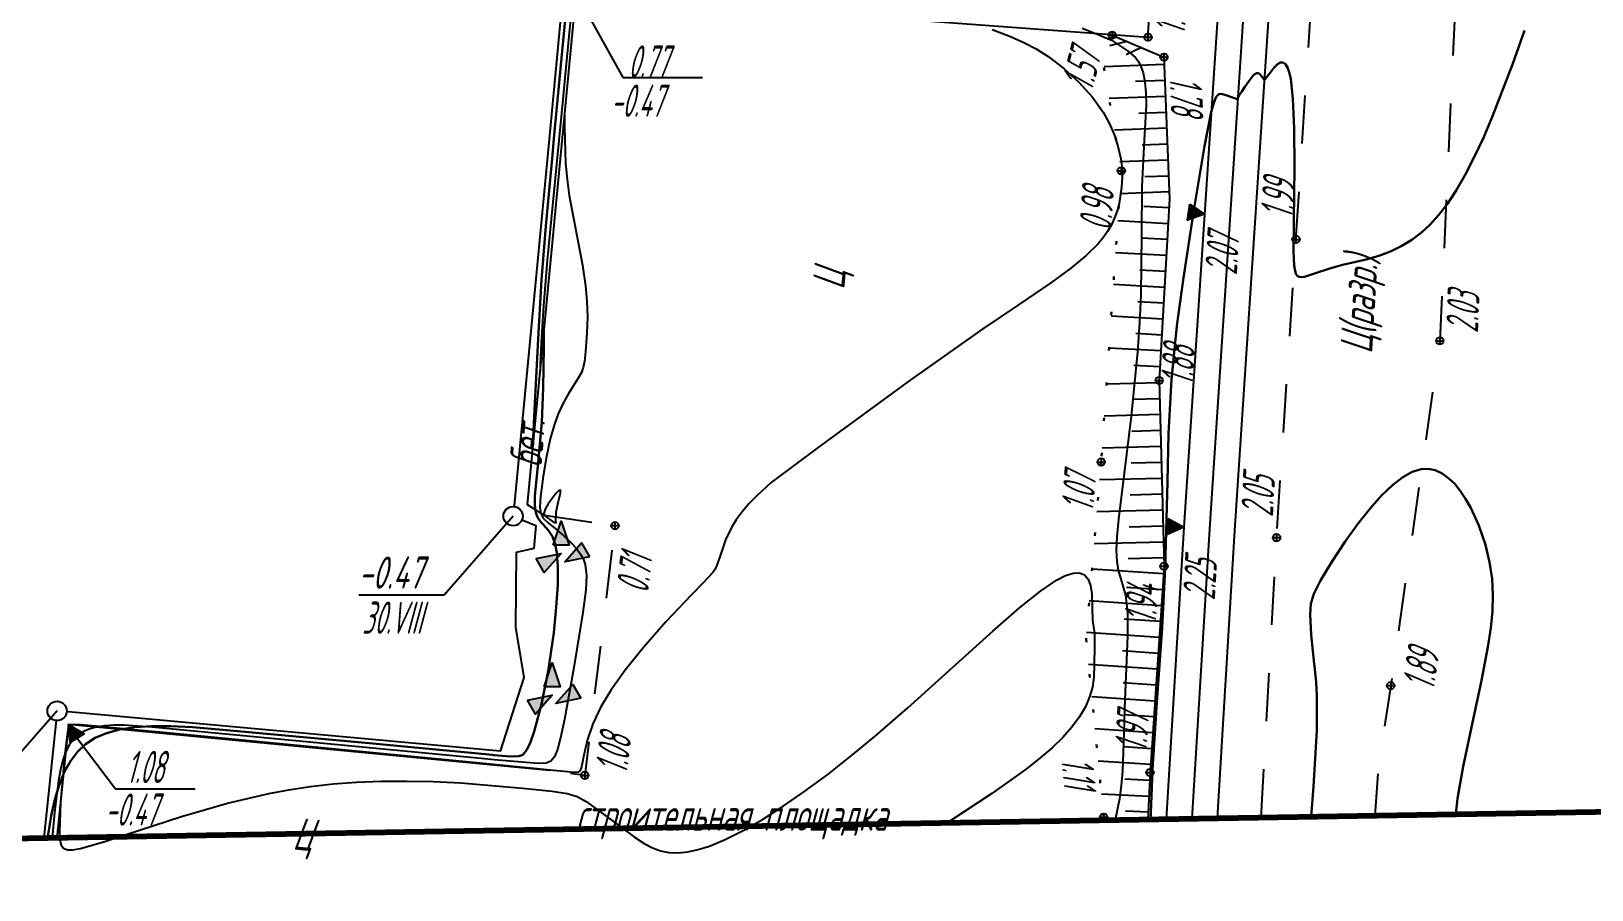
# Model space of a CAD drawing. Extents: x 1233805 to 1234355, y 654698 to 655114.
# Drawn here: x 1233900.75 to 1233949.3, y 654698.23 to 654724.94 of the extents above; entities that cross this region are included whole.
import ezdxf

# ---------------------------------------------------------------- set-up
doc = ezdxf.new("R2010")
doc.units = 0
doc.linetypes.add('ИИDash_15_15', pattern=[3, 1.5, -1.5])
doc.linetypes.add('ИИDot', pattern=[1, 0, -1])
for name, color, linetype, lineweight in [('ИИ_ГИДРОГРАФИЯ', 3, 'Continuous', 25), ('ИИ_ГОРИЗОНТАЛИ_ОСН', 32, 'Continuous', 25), ('ИИ_ГОРИЗОНТАЛИ_УТОЛЩ', 32, 'Continuous', 30), ('ИИ_ДОРОГИ_АД', 7, 'Continuous', 25), ('ИИ_ДОРОГИ_ЖД', 7, 'Continuous', 25), ('ИИ_ОГРАДЫ', 7, 'Continuous', 25), ('ИИ_ОТКОС', 7, 'Continuous', 25), ('ИИ_ОТМЕТКИ', 7, 'Continuous', 25), ('ИИ_СООРУЖЕНИЕ', 7, 'Continuous', 25), ('ИИ_УГОДЬЯ', 7, 'Continuous', 25)]:
    doc.layers.add(name, color=color, linetype=linetype, lineweight=lineweight)
doc.layers.add('Оформление точек', color=7, linetype='Continuous')
doc.styles.add('VNIPISIMPLEXCUR', font='simplex.shx', dxfattribs={"width": 0.8, "oblique": 15})
doc.styles.add('ГОСТ 2.304 КУРСИВ', font='cs_gost2304.shx', dxfattribs={"oblique": 15})
doc.linetypes.add('ИИ05155', pattern='A,0,[41,3dservice.shx,S=3,R=0,X=0,Y=0],-12', length=12)
doc.linetypes.add('ИИ052801П', pattern='A,2,[39,3dservice.shx,S=0.8,R=0,X=0,Y=0],2', length=4)
doc.linetypes.add('ИИ054751', pattern='A,2.5,[1,3dservice.shx,S=0.8,R=0,X=0,Y=0],2.5', length=5)

# ---------------------------------------------------------------- blocks, each defined once
blk = doc.blocks.new('ИИ05348А')
at = {"linetype": 'Continuous', "lineweight": 25}
for points in [[(-0.542, 0.283), (-0.042, 1.783), (0.458, 0.283)], [(1.732, -0.425), (0.183, -0.742), (1.232, 0.441)], [(-1.588, -0.547), (-0.039, -0.23), (-1.088, -1.413)]]:
    blk.add_hatch(color=0, dxfattribs=at).paths.add_polyline_path(points)
at = {"color": 0, "linetype": 'Continuous', "lineweight": 25, "flags": 128}
for points in [[(-0.542, 0.283), (-0.042, 1.783), (0.458, 0.283), (-0.542, 0.283)], [(1.732, -0.425), (0.183, -0.742), (1.232, 0.441), (1.732, -0.425)], [(-1.588, -0.547), (-0.039, -0.23), (-1.088, -1.413), (-1.588, -0.547)]]:
    blk.add_lwpolyline(points, close=True, dxfattribs=at)
blk = doc.blocks.new('PICKET')
at = {"color": 0, "linetype": 'Continuous', "lineweight": 25}
for p, q in [((-0.23, 0), (0.23, 0)), ((0, 0.23), (0, -0.23))]:
    blk.add_line(p, q, dxfattribs=at)
blk.add_circle((0, 0), 0.23, dxfattribs=at)
at = {"color": 0, "linetype": 'Continuous', "style": 'VNIPISIMPLEXCUR', "oblique": 15, "width": 0.8}
blk.add_attdef('OTMETKA', (1.25, 0.3), '', height=2, dxfattribs=at)
at = {"color": 8, "linetype": 'Continuous', "style": 'VNIPISIMPLEXCUR', "oblique": 15, "width": 0.8, "flags": 1}
blk.add_attdef('NOMER', (1.25, -2.7), '', height=2, dxfattribs=at)
blk = doc.blocks.new('ИИ05280')
at = {"linetype": 'Continuous'}
blk.add_hatch(color=0, dxfattribs=at).paths.add_polyline_path([(0.5, 1), (-0.531, 1), (0, 0)])
at = {"color": 0, "linetype": 'Continuous'}
blk.add_lwpolyline([(0, 0), (-0.531, 1), (0.5, 1), (0, 0)], dxfattribs=at)
at = {"color": 0, "linetype": 'Continuous', "style": 'VNIPISIMPLEXCUR', "oblique": 15, "width": 0.8}
for tag, p in [('TOP', (1.705, 4.427)), ('FOUNDATION', (1.705, 0.998))]:
    blk.add_attdef(tag, p, '', height=2, dxfattribs=at)
blk = doc.blocks.new('*U197')
at = {"color": 0, "linetype": 'ByBlock', "lineweight": -2}
for points in [[(0, 0), (2.392, -3.166)], [(2.392, -3.166), (7.337, -3.166)]]:
    blk.add_lwpolyline(points, dxfattribs=at)
blk = doc.blocks.new('*U198')
at = {"color": 0, "linetype": 'ByBlock', "lineweight": -2}
for points in [[(0, 0), (2.392, -4.302)], [(2.392, -4.302), (7.337, -4.302)]]:
    blk.add_lwpolyline(points, dxfattribs=at)
blk = doc.blocks.new('ИИ05025')
at = {"linetype": 'Continuous', "lineweight": 25}
blk.add_hatch(color=0, dxfattribs=at).paths.add_polyline_path([(0.5, 1), (0, 0), (-0.5, 1)])
at = {"color": 0, "linetype": 'Continuous', "lineweight": 25}
blk.add_lwpolyline([(0.5, 1), (0, 0), (-0.5, 1)], close=True, dxfattribs=at)
at = {"color": 0, "linetype": 'Continuous', "style": 'VNIPISIMPLEXCUR', "oblique": 15, "width": 0.8}
blk.add_attdef('HEIGHT', (1.2, 0), '', height=2, dxfattribs=at)
blk = doc.blocks.new('ИИ052131')
at = {"color": 7, "linetype": 'Continuous', "style": 'VNIPISIMPLEXCUR', "oblique": 15, "width": 0.8}
for tag, p in [('HEIGHT', (1.3, 0.7)), ('DATE', (1.3, -2.7))]:
    blk.add_attdef(tag, p, '', height=2, dxfattribs=at)
at = {"color": 0, "linetype": 'Continuous', "lineweight": 25}
blk.add_wipeout([(-0.532, -0.284), (-0.466, -0.382), (-0.382, -0.466), (-0.284, -0.532), (-0.175, -0.577), (-0.059, -0.6), (0.059, -0.6), (0.175, -0.577), (0.284, -0.532), (0.382, -0.466), (0.466, -0.382), (0.532, -0.284), (0.577, -0.175), (0.6, -0.059), (0.6, 0.059), (0.577, 0.175), (0.532, 0.284), (0.466, 0.382), (0.382, 0.466), (0.284, 0.532), (0.175, 0.577), (0.059, 0.6), (-0.059, 0.6), (-0.175, 0.577), (-0.284, 0.532), (-0.382, 0.466), (-0.466, 0.382), (-0.532, 0.284), (-0.577, 0.175), (-0.6, 0.059), (-0.6, -0.059), (-0.577, -0.175)], dxfattribs=at)
blk.add_circle((0, 0), 0.6, dxfattribs=at)
blk = doc.blocks.new('*U218')
at = {"color": 0, "linetype": 'ByBlock', "lineweight": -2}
for points in [[(0, 0), (-4.297, -4.908)], [(-4.297, -4.908), (-9.596, -4.908)]]:
    blk.add_lwpolyline(points, dxfattribs=at)

msp = doc.modelspace()

# ---------------------------------------------------------------- linework, layer by layer
at = {"layer": 'ИИ_ГИДРОГРАФИЯ', "flags": 128}
msp.add_lwpolyline([(1233875.468, 654794.116), (1233875.671, 654793.732), (1233875.974, 654793.46), (1233886.265, 654792.536), (1233893.322, 654791.949), (1233900.581, 654791.226), (1233917.153, 654789.679), (1233923.464, 654789.052), (1233921.683, 654771.835), (1233921.287, 654767.734), (1233894.66, 654770.284), (1233894.264, 654767.011), (1233920.906, 654764.47), (1233919.089, 654745.178), (1233916.887, 654721.798), (1233915.746, 654709.852), (1233916.454, 654709.562), (1233916.386, 654708.843), (1233915.839, 654708.723), (1233915.821, 654706.399), (1233916.079, 654704.831), (1233915.34, 654702.544), (1233901.558, 654703.792), (1233901.143, 654699.842)], dxfattribs=at)
at = {"layer": 'ИИ_ГОРИЗОНТАЛИ_ОСН', "flags": 128}
for points, elevation in [([(1233920.975, 654762.494), (1233920.579, 654758.247), (1233920.265, 654754.839), (1233919.681, 654748.525), (1233919.389, 654745.386), (1233919.109, 654742.36), (1233918.945, 654740.543), (1233918.682, 654737.632), (1233917.973, 654729.949), (1233917.66, 654726.607), (1233917.356, 654723.482), (1233917.289, 654722.809), (1233916.808, 654717.813), (1233916.696, 654716.399), (1233916.634, 654715.42), (1233916.603, 654714.808), (1233916.591, 654714.54), (1233916.589, 654714.491), (1233916.584, 654714.382), (1233916.584, 654714.374), (1233916.583, 654714.357)], 0.5), ([(1233933.452, 654725.033), (1233933.84, 654724.877), (1233934.357, 654724.654), (1233934.856, 654724.33), (1233935.108, 654724.118), (1233935.193, 654724.005), (1233935.265, 654723.872), (1233935.346, 654723.639), (1233935.402, 654723.354), (1233935.433, 654723.017), (1233935.439, 654722.624), (1233935.383, 654721.554), (1233935.305, 654720.095), (1233935.293, 654718.621), (1233935.273, 654716.726), (1233935.234, 654715.878), (1233935.171, 654714.967), (1233934.973, 654712.958), (1233934.754, 654711.193), (1233934.578, 654709.758), (1233934.527, 654709.209), (1233934.51, 654708.788), (1233934.523, 654708.453), (1233934.568, 654708.174), (1233934.656, 654707.891), (1233934.795, 654707.397), (1233934.857, 654706.858), (1233934.86, 654706.114), (1233934.809, 654704.88), (1233934.763, 654703.855), (1233934.744, 654703.113), (1233934.701, 654701.924), (1233934.662, 654701.474), (1233934.606, 654701.056), (1233934.471, 654700.403)], 1.5)]:
    msp.add_lwpolyline(points, dxfattribs=dict(at, elevation=elevation))
at = {"layer": 'ИИ_ГОРИЗОНТАЛИ_ОСН', "elevation": 1, "flags": 128}
msp.add_lwpolyline([(1233917.063, 654709.647), (1233917.081, 654709.658), (1233917.079, 654709.714), (1233917.086, 654709.986), (1233917.162, 654710.316), (1233917.22, 654710.564), (1233917.217, 654710.659), (1233917.171, 654710.65), (1233917.083, 654710.569), (1233916.835, 654710.24), (1233916.739, 654710.065), (1233916.702, 654709.934), (1233916.71, 654709.885), (1233916.781, 654709.824), (1233916.965, 654709.695), (1233917.063, 654709.647)], close=True, dxfattribs=at)
at = {"layer": 'ИИ_ГОРИЗОНТАЛИ_УТОЛЩ', "flags": 128}
msp.add_lwpolyline([(1233920.674, 654760.682), (1233920.221, 654755.849), (1233920.03, 654753.785), (1233919.606, 654749.232), (1233919.206, 654744.957), (1233918.841, 654741.063), (1233918.588, 654738.305), (1233918.511, 654737.465), (1233918.098, 654733.004), (1233917.588, 654727.587), (1233917.018, 654721.601), (1233916.968, 654721.094), (1233916.759, 654718.869), (1233916.63, 654717.204), (1233916.521, 654715.363), (1233916.404, 654712.965), (1233916.384, 654712.511), (1233916.375, 654712.322), (1233916.365, 654712.093), (1233916.365, 654712.086), (1233916.363, 654712.052)], dxfattribs=at)
at = {"layer": 'ИИ_ГОРИЗОНТАЛИ_УТОЛЩ', "elevation": 2, "flags": 128}
for points in [[(1233947.212, 654724.961), (1233946.836, 654723.897), (1233946.218, 654722.292), (1233945.93, 654721.622), (1233945.648, 654721.018), (1233945.365, 654720.47), (1233945.086, 654719.986), (1233944.81, 654719.566), (1233944.539, 654719.211), (1233944.278, 654718.925), (1233944.001, 654718.671), (1233943.705, 654718.448), (1233943.39, 654718.256), (1233943.062, 654718.096), (1233942.708, 654717.96), (1233942.324, 654717.846), (1233941.83, 654717.73), (1233941.553, 654717.667), (1233941.15, 654717.557), (1233940.705, 654717.408), (1233940.369, 654717.3), (1233940.272, 654717.286), (1233940.198, 654717.294), (1233940.138, 654717.329), (1233940.093, 654717.394), (1233940.04, 654717.64), (1233940.023, 654718.09), (1233940.032, 654719.006), (1233940.032, 654719.054), (1233940.05, 654720.696), (1233940.04, 654721.906), (1233940.003, 654722.83), (1233939.937, 654723.454), (1233939.893, 654723.659), (1233939.839, 654723.812), (1233939.775, 654723.914), (1233939.701, 654723.963), (1233939.617, 654723.96), (1233939.524, 654723.907), (1233939.421, 654723.805), (1233939.294, 654723.639), (1233939.286, 654723.628), (1233939.141, 654723.447), (1233939.112, 654723.438), (1233939.085, 654723.471), (1233939.081, 654723.477), (1233938.981, 654723.6), (1233938.932, 654723.629), (1233938.885, 654723.634), (1233938.832, 654723.613), (1233938.771, 654723.563), (1233938.611, 654723.351), (1233938.51, 654723.202), (1233938.419, 654723.062), (1233938.349, 654722.956), (1233938.311, 654722.897), (1233938.3, 654722.88), (1233938.297, 654722.876), (1233938.295, 654722.873), (1233938.295, 654722.873)], [(1233938.291, 654722.823), (1233938.249, 654722.837), (1233938.038, 654722.909), (1233938.021, 654722.915), (1233937.789, 654722.987), (1233937.697, 654722.983), (1233937.62, 654722.898), (1233937.542, 654722.713), (1233937.46, 654722.42), (1233937.253, 654721.365), (1233936.927, 654719.374), (1233936.602, 654717.269), (1233936.399, 654715.775), (1233936.23, 654714.098), (1233936.14, 654712.418), (1233936.107, 654710.923), (1233936.035, 654708.222), (1233935.937, 654706.393), (1233935.767, 654703.91), (1233935.73, 654703.403), (1233935.638, 654701.966), (1233935.582, 654700.612), (1233935.576, 654700.421)], [(1233940.571, 654700.505), (1233940.644, 654701.44), (1233940.747, 654703.189), (1233940.754, 654704.261), (1233940.728, 654704.689), (1233940.675, 654705.181), (1233940.666, 654705.254), (1233940.572, 654706.156), (1233940.539, 654706.791), (1233940.563, 654707.126), (1233940.658, 654707.438), (1233940.862, 654707.845), (1233941.219, 654708.433), (1233941.632, 654709.06), (1233942.028, 654709.612), (1233942.407, 654710.091), (1233942.766, 654710.493), (1233943.106, 654710.817), (1233943.423, 654711.062), (1233943.719, 654711.228), (1233943.991, 654711.313), (1233944.213, 654711.325), (1233944.432, 654711.281), (1233944.648, 654711.182), (1233944.86, 654711.028), (1233945.038, 654710.854), (1233945.211, 654710.642), (1233945.378, 654710.392), (1233945.538, 654710.108), (1233945.785, 654709.562), (1233945.992, 654708.96), (1233946.126, 654708.422), (1233946.204, 654707.901), (1233946.23, 654707.408), (1233946.211, 654706.885), (1233946.158, 654706.381), (1233946.065, 654705.779), (1233945.868, 654704.738), (1233945.551, 654703.237), (1233945.303, 654702.065), (1233945.125, 654701.071), (1233945.071, 654700.581)]]:
    msp.add_lwpolyline(points, dxfattribs=at)
at = {"layer": 'ИИ_ДОРОГИ_АД', "linetype": 'ИИDash_15_15', "flags": 128}
for points in [[(1233939.015, 654700.479), (1233939.498, 654709.184), (1233940.941, 654731.387), (1233942.25, 654752.471), (1233943.772, 654772.254), (1233945.987, 654795.42), (1233946.656, 654801.852), (1233948.989, 654825.012), (1233949.599, 654829.448), (1233951.829, 654829.422), (1233952.897, 654826.011), (1233954.591, 654822.566), (1233959.096, 654822.006)], [(1233954.422, 654789.404), (1233954.089, 654776.841), (1233947.362, 654775.098), (1233946.748, 654767.544), (1233945.99, 654757.362), (1233945.775, 654747.888), (1233945.389, 654733.158), (1233944.577, 654715.305), (1233943.047, 654704.579), (1233942.66, 654702.051), (1233942.551, 654700.539)], [(1233916.712, 654709.887), (1233918.915, 654709.556), (1233917.974, 654701.788), (1233916.873, 654701.943)]]:
    msp.add_lwpolyline(points, dxfattribs=at)
at = {"layer": 'ИИ_ДОРОГИ_ЖД', "linetype": 'ИИ05155', "flags": 128}
msp.add_lwpolyline([(1234056.942, 655090.19), (1234056.854, 655089.205), (1234056.406, 655084.105), (1234055.956, 655079.572), (1234055.646, 655076.911), (1234055.304, 655074.333), (1234054.619, 655069.165), (1234053.863, 655064.2), (1234053.353, 655061.306), (1234052.529, 655056.897), (1234051.379, 655051.371), (1234050.325, 655046.877), (1234049.422, 655043.305), (1234048.454, 655039.697), (1234047.58, 655036.731), (1234046.039, 655031.861), (1234044.796, 655028.233), (1234043.622, 655025.049), (1234042.179, 655021.319), (1234039.198, 655014.351), (1234037.586, 655010.854), (1234035.853, 655007.29), (1234032.571, 655001.061), (1234029.694, 654995.996), (1234027.122, 654991.839), (1234025.105, 654988.674), (1234022.618, 654984.96), (1234017.595, 654977.758), (1234013.646, 654972.177), (1234008.65, 654965.136), (1234002.28, 654956.181), (1233998.731, 654951.199), (1233994.13, 654944.785), (1233986.376, 654933.838), (1233981.412, 654926.555), (1233978.949, 654922.759), (1233977.301, 654920.189), (1233975.515, 654917.285), (1233974.523, 654915.607), (1233972.599, 654912.296), (1233970.752, 654908.871), (1233969.264, 654906.111), (1233967.73, 654903.067), (1233965.856, 654899.173), (1233963.956, 654895.031), (1233962.058, 654890.564), (1233960.863, 654887.626), (1233960.088, 654885.632), (1233958.345, 654881.005), (1233956.808, 654876.534), (1233955.05, 654871.038), (1233952.603, 654862.181), (1233951.265, 654856.525), (1233950.235, 654851.466), (1233949.674, 654848.496), (1233949.074, 654844.738), (1233947.854, 654835.927), (1233947.007, 654828.506), (1233946.739, 654826.086), (1233946.179, 654820.687), (1233945.641, 654815.488), (1233945.346, 654812.686), (1233945.028, 654809.268), (1233944.413, 654802.921), (1233943.534, 654793.639), (1233940.158, 654750.714), (1233939.536, 654741.634), (1233937.407, 654709.458), (1233936.859, 654700.443)], dxfattribs=at)
at = {"layer": 'ИИ_ДОРОГИ_ЖД'}
for points in [[(1233947.066, 654836.026), (1233946.217, 654828.595), (1233945.948, 654826.171), (1233945.388, 654820.769), (1233944.85, 654815.571), (1233944.555, 654812.765), (1233944.237, 654809.343), (1233943.622, 654802.997), (1233942.742, 654793.707), (1233939.365, 654750.768), (1233938.743, 654741.688), (1233936.614, 654709.508), (1233936.062, 654700.429)], [(1233948.633, 654835.828), (1233947.787, 654828.418), (1233947.519, 654826.003), (1233946.959, 654820.606), (1233946.421, 654815.407), (1233946.127, 654812.609), (1233945.809, 654809.194), (1233945.194, 654802.847), (1233944.316, 654793.571), (1233940.94, 654750.652), (1233940.319, 654741.582), (1233938.191, 654709.408), (1233937.646, 654700.456)]]:
    msp.add_lwpolyline(points, dxfattribs=at)
at = {"layer": 'ИИ_ОГРАДЫ', "linetype": 'ИИ054751', "flags": 128}
msp.add_lwpolyline([(1233925.787, 654725.467), (1233935.497, 654724.749), (1233935.912, 654730.54), (1233935.62, 654731.115), (1233936.481, 654742.735), (1233937.216, 654751.377), (1233937.64, 654754.295), (1233938.196, 654760.066), (1233938.767, 654767.909), (1233939.305, 654773.433), (1233940.127, 654783.297), (1233940.686, 654789.866), (1233941.406, 654796.289), (1233941.88, 654799.042)], dxfattribs=at)
at = {"layer": 'ИИ_ОТКОС'}
for p, q in [((1233934.838, 654724.621, 1.121), (1233934.296, 654724.481, 1.121)), ((1233935.294, 654724.427, 1.121), (1233934.82, 654724.203, 1.121)), ((1233936.003, 654723.899, 1.121), (1233934.129, 654723.826, 1.121)), ((1233936.022, 654723.403, 1.121), (1233935.113, 654723.368, 1.121)), ((1233936.041, 654722.908, 1.121), (1233934.287, 654722.84, 1.121)), ((1233936.06, 654722.413, 1.121), (1233935.216, 654722.38, 1.121)), ((1233936.08, 654721.918, 1.121), (1233934.454, 654721.855, 1.121)), ((1233936.099, 654721.423, 1.121), (1233935.318, 654721.393, 1.121)), ((1233936.118, 654720.928, 1.121), (1233934.621, 654720.87, 1.121)), ((1233936.137, 654720.432, 1.121), (1233935.394, 654720.404, 1.121)), ((1233936.156, 654719.937, 1.121), (1233934.617, 654719.878, 1.121)), ((1233936.15, 654719.442, 1.121), (1233935.371, 654719.487, 1.121)), ((1233936.122, 654718.948, 1.121), (1233934.559, 654719.036, 1.121)), ((1233936.094, 654718.453, 1.121), (1233935.309, 654718.497, 1.121)), ((1233936.065, 654717.958, 1.121), (1233934.49, 654718.048, 1.121)), ((1233936.037, 654717.463, 1.121), (1233935.247, 654717.508, 1.121)), ((1233936.009, 654716.969, 1.121), (1233934.422, 654717.059, 1.121)), ((1233935.981, 654716.474, 1.121), (1233935.184, 654716.519, 1.121)), ((1233935.953, 654715.979, 1.121), (1233934.353, 654716.07, 1.121)), ((1233935.925, 654715.484, 1.121), (1233935.122, 654715.53, 1.121)), ((1233935.896, 654714.99, 1.121), (1233934.284, 654715.081, 1.121)), ((1233935.868, 654714.495, 1.121), (1233935.059, 654714.541, 1.121)), ((1233935.846, 654714, 1.121), (1233934.206, 654713.957, 1.121)), ((1233935.859, 654713.505, 1.121), (1233935.015, 654713.482, 1.121)), ((1233935.872, 654713.009, 1.121), (1233934.137, 654712.964, 1.121)), ((1233935.885, 654712.514, 1.121), (1233934.994, 654712.49, 1.121)), ((1233935.898, 654712.018, 1.121), (1233934.068, 654711.97, 1.121)), ((1233935.911, 654711.523, 1.121), (1233934.972, 654711.498, 1.121)), ((1233935.924, 654711.028, 1.121), (1233933.991, 654710.977, 1.121)), ((1233935.937, 654710.532, 1.121), (1233934.943, 654710.506, 1.121)), ((1233935.95, 654710.037, 1.121), (1233933.907, 654709.983, 1.121)), ((1233935.963, 654709.542, 1.121), (1233934.914, 654709.514, 1.121)), ((1233935.976, 654709.046, 1.121), (1233933.822, 654708.99, 1.121)), ((1233935.989, 654708.551, 1.121), (1233934.885, 654708.522, 1.121)), ((1233935.98, 654708.056, 1.121), (1233933.756, 654708.207, 1.121)), ((1233935.946, 654707.562, 1.121), (1233934.83, 654707.637, 1.121)), ((1233935.913, 654707.067, 1.121), (1233933.672, 654707.219, 1.121)), ((1233935.879, 654706.573, 1.121), (1233934.755, 654706.649, 1.121)), ((1233935.846, 654706.078, 1.121), (1233933.588, 654706.232, 1.121)), ((1233935.812, 654705.584, 1.121), (1233934.706, 654705.659, 1.121)), ((1233935.778, 654705.09, 1.121), (1233933.65, 654705.234, 1.121)), ((1233935.745, 654704.595, 1.121), (1233934.722, 654704.665, 1.121)), ((1233935.711, 654704.101, 1.121), (1233933.749, 654704.234, 1.121)), ((1233935.678, 654703.606, 1.121), (1233934.738, 654703.67, 1.121)), ((1233935.644, 654703.112, 1.121), (1233933.848, 654703.234, 1.121)), ((1233935.61, 654702.617, 1.121), (1233934.754, 654702.676, 1.121)), ((1233935.577, 654702.123, 1.121), (1233933.947, 654702.234, 1.121)), ((1233935.548, 654701.628, 1.121), (1233934.773, 654701.667, 1.121)), ((1233935.523, 654701.133, 1.121), (1233934.048, 654701.207, 1.121)), ((1233935.499, 654700.639, 1.121), (1233934.798, 654700.673, 1.121))]:
    msp.add_line(p, q, dxfattribs=at)
at = {"layer": 'ИИ_ОТКОС', "color": 33, "linetype": 'ИИDot', "lineweight": 30, "elevation": 0.816}
msp.add_lwpolyline([(1233934.382, 654724.816), (1233934.124, 654723.807), (1233934.667, 654720.596), (1233934.038, 654711.535), (1233933.571, 654706.029), (1233934.119, 654700.489), (1233934.102, 654700.396)], dxfattribs=at)
at = {"layer": 'ИИ_ОТКОС', "elevation": 1.121}
msp.add_lwpolyline([(1233934.382, 654724.816), (1233935.994, 654724.128), (1233936.165, 654719.71), (1233935.844, 654714.071), (1233935.996, 654708.294), (1233935.56, 654701.876), (1233935.488, 654700.42)], dxfattribs=at)
at = {"layer": 'ИИ_СООРУЖЕНИЕ', "linetype": 'ИИ052801П', "flags": 128}
for points in [[(1233876.094, 654794.705), (1233876.07, 654793.869), (1233887.375, 654792.893), (1233904.534, 654791.287), (1233923.908, 654789.433), (1233923.24, 654783.013), (1233922.31, 654774.173), (1233921.662, 654767.271), (1233895.041, 654769.836), (1233894.678, 654767.394), (1233921.365, 654764.842), (1233919.463, 654744.55), (1233916.188, 654710.217), (1233916.712, 654709.887)], [(1233916.873, 654701.943), (1233901.915, 654703.373), (1233901.552, 654699.848)]]:
    msp.add_lwpolyline(points, dxfattribs=at)
at = {"layer": 'Оформление точек', "color": 41, "lineweight": 80}
msp.add_lwpolyline([(1234059.482, 655089.903), (1234043.421, 655091.714), (1234034.666, 655090.386), (1234028.236, 655086.883), (1234010.907, 655086.521), (1233982.671, 655082.292), (1233956.24, 655083.199), (1233946.655, 655081.453), (1233930.199, 655076.458), (1233877.216, 655076.528), (1233835.712, 655079.571), (1233829.431, 655025.749), (1233818.221, 654852.927), (1233807.506, 654725.363), (1233805.351, 654698.229), (1234024.617, 654701.92), (1234177.241, 654711.682)], dxfattribs=at)

# ---------------------------------------------------------------- block references
at = {"layer": 'ИИ_ДОРОГИ_ЖД'}
ref = msp.add_blockref('ИИ05025', (1233937.258, 654719.242, 2.071), dxfattribs=dict(at, xscale=0.4999999999999996, yscale=0.4999999999999996, zscale=0.4999999999999996, rotation=82.27577921875833))
ref.add_attrib('OTMETKA', '2.07', (1233938.259, 654717.339, 2.071), dxfattribs={"layer": '0', "linetype": 'Continuous', "height": 1, "rotation": 86.2147, "style": 'ГОСТ 2.304 КУРСИВ', "oblique": 15, "width": 0.65})
ref = msp.add_blockref('ИИ05025', (1233936.614, 654709.508, 2.253), dxfattribs=dict(at, xscale=0.4999999999999996, yscale=0.4999999999999996, zscale=0.4999999999999996, rotation=87.4656622576279))
ref.add_attrib('OTMETKA', '2.25', (1233937.574, 654707.228, 2.253), dxfattribs={"layer": '0', "linetype": 'Continuous', "height": 1, "rotation": 86.5194, "style": 'ГОСТ 2.304 КУРСИВ', "oblique": 15, "width": 0.65})
at = {"layer": 'ИИ_ОТМЕТКИ'}
ref = msp.add_blockref('PICKET', (1233935.497, 654724.749, 1.9), dxfattribs=dict(at, xscale=0.5, yscale=0.5, zscale=0.5))
ref.add_attrib('OTMETKA', '1.90', (1233936.643, 654724.817, 1.9), dxfattribs={"layer": '0', "color": 0, "linetype": 'Continuous', "height": 1, "rotation": 85.8976, "style": 'ГОСТ 2.304 КУРСИВ', "oblique": 15, "width": 0.65})
ref = msp.add_blockref('PICKET', (1233934.382, 654724.816, 1.568), dxfattribs=dict(at, xscale=0.5, yscale=0.5, zscale=0.5))
ref.add_attrib('OTMETKA', '1.57', (1233933.761, 654723.047, 1.568), dxfattribs={"layer": '0', "color": 0, "linetype": 'Continuous', "height": 1, "rotation": 75.6464, "style": 'ГОСТ 2.304 КУРСИВ', "oblique": 15, "width": 0.65})
ref = msp.add_blockref('PICKET', (1233935.994, 654724.128, 1.784), dxfattribs=dict(at, xscale=0.5, yscale=0.5, zscale=0.5))
ref.add_attrib('OTMETKA', '1.78', (1233936.168, 654723.509, 1.784), dxfattribs={"layer": '0', "color": 0, "linetype": 'Continuous', "height": 1, "rotation": 272.2165, "style": 'ГОСТ 2.304 КУРСИВ', "oblique": 15, "width": 0.65})
ref = msp.add_blockref('PICKET', (1233934.667, 654720.596, 0.977), dxfattribs=dict(at, xscale=0.5, yscale=0.5, zscale=0.5))
ref.add_attrib('OTMETKA', '0.98', (1233934.354, 654718.713, 0.977), dxfattribs={"layer": '0', "color": 0, "linetype": 'Continuous', "height": 1, "rotation": 86.0298, "style": 'ГОСТ 2.304 КУРСИВ', "oblique": 15, "width": 0.65})
ref = msp.add_blockref('PICKET', (1233940.101, 654718.462, 1.99), dxfattribs=dict(at, xscale=0.5, yscale=0.5, zscale=0.5))
ref.add_attrib('OTMETKA', '1.99', (1233939.992, 654719.095, 1.99), dxfattribs={"layer": '0', "color": 0, "linetype": 'Continuous', "height": 1, "rotation": 86.2798, "style": 'ГОСТ 2.304 КУРСИВ', "oblique": 15, "width": 0.65})
ref = msp.add_blockref('PICKET', (1233944.577, 654715.305, 2.032), dxfattribs=dict(at, xscale=0.5, yscale=0.5, zscale=0.5))
ref.add_attrib('OTMETKA', '2.03', (1233945.761, 654715.541, 2.032), dxfattribs={"layer": '0', "color": 0, "linetype": 'Continuous', "height": 1, "rotation": 87.3971, "style": 'ГОСТ 2.304 КУРСИВ', "oblique": 15, "width": 0.65})
ref = msp.add_blockref('PICKET', (1233935.844, 654714.071, 1.878), dxfattribs=dict(at, xscale=0.5, yscale=0.5, zscale=0.5))
ref.add_attrib('OTMETKA', '1.88', (1233936.892, 654713.908, 1.878), dxfattribs={"layer": '0', "color": 0, "linetype": 'Continuous', "height": 1, "rotation": 86.7423, "style": 'ГОСТ 2.304 КУРСИВ', "oblique": 15, "width": 0.65})
ref = msp.add_blockref('PICKET', (1233934.038, 654711.535, 1.07), dxfattribs=dict(at, xscale=0.5, yscale=0.5, zscale=0.5))
ref.add_attrib('OTMETKA', '1.07', (1233933.791, 654709.972, 1.07), dxfattribs={"layer": '0', "color": 0, "linetype": 'Continuous', "height": 1, "rotation": 85.1522, "style": 'ГОСТ 2.304 КУРСИВ', "oblique": 15, "width": 0.65})
ref = msp.add_blockref('PICKET', (1233939.498, 654709.184, 2.053), dxfattribs=dict(at, xscale=0.5, yscale=0.5, zscale=0.5))
ref.add_attrib('OTMETKA', '2.05', (1233939.383, 654709.816, 2.053), dxfattribs={"layer": '0', "color": 0, "linetype": 'Continuous', "height": 1, "rotation": 86.8293, "style": 'ГОСТ 2.304 КУРСИВ', "oblique": 15, "width": 0.65})
ref = msp.add_blockref('PICKET', (1233918.915, 654709.556, 0.71), dxfattribs=dict(at, xscale=0.5, yscale=0.5, zscale=0.5))
ref.add_attrib('OTMETKA', '0.71', (1233919.943, 654707.431, 0.71), dxfattribs={"layer": '0', "color": 0, "linetype": 'Continuous', "height": 1, "rotation": 83.0918, "style": 'ГОСТ 2.304 КУРСИВ', "oblique": 15, "width": 0.65})
ref = msp.add_blockref('PICKET', (1233935.996, 654708.294, 1.943), dxfattribs=dict(at, xscale=0.5, yscale=0.5, zscale=0.5))
ref.add_attrib('OTMETKA', '1.94', (1233935.747, 654706.49, 1.943), dxfattribs={"layer": '0', "color": 0, "linetype": 'Continuous', "height": 1, "rotation": 86.1136, "style": 'ГОСТ 2.304 КУРСИВ', "oblique": 15, "width": 0.65})
ref = msp.add_blockref('PICKET', (1233943.047, 654704.579, 1.889), dxfattribs=dict(at, xscale=0.5, yscale=0.5, zscale=0.5))
ref.add_attrib('OTMETKA', '1.89', (1233944.394, 654704.418, 1.889), dxfattribs={"layer": '0', "color": 0, "linetype": 'Continuous', "height": 1, "rotation": 81.883, "style": 'ГОСТ 2.304 КУРСИВ', "oblique": 15, "width": 0.65})
ref = msp.add_blockref('PICKET', (1233935.56, 654701.876, 1.972), dxfattribs=dict(at, xscale=0.5, yscale=0.5, zscale=0.5))
ref.add_attrib('OTMETKA', '1.97', (1233935.453, 654702.51, 1.972), dxfattribs={"layer": '0', "color": 0, "linetype": 'Continuous', "height": 1, "rotation": 86.1136, "style": 'ГОСТ 2.304 КУРСИВ', "oblique": 15, "width": 0.65})
ref = msp.add_blockref('PICKET', (1233917.974, 654701.788, 1.08), dxfattribs=dict(at, xscale=0.5, yscale=0.5, zscale=0.5))
ref.add_attrib('OTMETKA', '1.08', (1233919.288, 654701.81, 1.08), dxfattribs={"layer": '0', "color": 0, "linetype": 'Continuous', "height": 1, "rotation": 83.0918, "style": 'ГОСТ 2.304 КУРСИВ', "oblique": 15, "width": 0.65})
ref = msp.add_blockref('PICKET', (1233934.119, 654700.489, 1.106), dxfattribs=dict(at, xscale=0.5, yscale=0.5, zscale=0.5))
ref.add_attrib('OTMETKA', '1.11', (1233932.79, 654702.298, 1.106), dxfattribs={"layer": '0', "color": 0, "linetype": 'Continuous', "height": 1, "rotation": 275.6484, "style": 'ГОСТ 2.304 КУРСИВ', "oblique": 15, "width": 0.65})
at = {"layer": 'ИИ_СООРУЖЕНИЕ'}
ref = msp.add_blockref('ИИ05280', (1233917.7, 654726.068, 0.769), dxfattribs=dict(at, xscale=0.4999999999999994, yscale=0.4999999999999994, zscale=0.4999999999999994, rotation=211.5172041494833))
ref.add_attrib('TOP', '0.77', (1233919.321, 654723.494, 0.769), dxfattribs={"layer": '0', "color": 0, "linetype": 'Continuous', "height": 1, "style": 'ГОСТ 2.304 КУРСИВ', "oblique": 15, "width": 0.65})
ref.add_attrib('FOUNDATION', '-0.47', (1233918.777, 654722.274, 0.769), dxfattribs={"layer": '0', "color": 0, "linetype": 'Continuous', "height": 1, "style": 'ГОСТ 2.304 КУРСИВ', "oblique": 15, "width": 0.65})
at = {"layer": 'ИИ_СООРУЖЕНИЕ', "color": 7, "xscale": 0.5, "yscale": 0.5, "zscale": 0.5}
for name, p in [('*U198', (1233917.968, 654725.646, 0.769)), ('*U197', (1233902.185, 654702.95))]:
    msp.add_blockref(name, p, dxfattribs=at)
at = {"layer": 'ИИ_СООРУЖЕНИЕ'}
ref = msp.add_blockref('ИИ05280', (1233901.917, 654703.372), dxfattribs=dict(at, xscale=0.4999999999999994, yscale=0.4999999999999994, zscale=0.4999999999999994, rotation=211.5172041494833))
ref.add_attrib('TOP', '1.08', (1233903.711, 654701.551), dxfattribs={"layer": '0', "color": 0, "linetype": 'Continuous', "height": 1, "style": 'ГОСТ 2.304 КУРСИВ', "oblique": 15, "width": 0.65})
ref.add_attrib('FOUNDATION', '-0.47', (1233903.046, 654700.225), dxfattribs={"layer": '0', "color": 0, "linetype": 'Continuous', "height": 1, "style": 'ГОСТ 2.304 КУРСИВ', "oblique": 15, "width": 0.65})
at = {"layer": 'ИИ_УГОДЬЯ', "xscale": 0.5, "yscale": 0.5, "zscale": 0.5}
for p in [(1233917.261, 654708.804, -11.67), (1233916.983, 654704.399, -11.67)]:
    msp.add_blockref('ИИ05348А', p, dxfattribs=at)

# ---------------------------------------------------------------- texts
at = {"layer": 'ИИ_ДОРОГИ_АД', "style": 'ГОСТ 2.304 КУРСИВ', "oblique": 15, "width": 0.8}
for s, rotation, p in [('Ц(разр.)', 86.4485, (1233942.466, 654714.893)), ('Ц', 84.7747, (1233926.045, 654716.884)), ('Ц', 354.496, (1233908.873, 654699.488))]:
    msp.add_text(s, height=1, rotation=rotation, dxfattribs=at).set_placement(p)
at = {"layer": 'ИИ_СООРУЖЕНИЕ', "style": 'ГОСТ 2.304 КУРСИВ', "oblique": 15, "width": 0.8}
msp.add_text('бет.', height=1, rotation=85.9157, dxfattribs=at).set_placement((1233916.634, 654711.342))
at = {"layer": 'ИИ_УГОДЬЯ', "style": 'ГОСТ 2.304 КУРСИВ', "oblique": 15, "width": 0.8}
msp.add_text('строительная площадка', height=1, dxfattribs=at).set_placement((1233917.709, 654700.066))

# ---------------------------------------------------------------- next in the draw order: block references
at = {"layer": 'ИИ_ГИДРОГРАФИЯ'}
ref = msp.add_blockref('ИИ052131', (1233915.746, 654709.852, -0.47), dxfattribs=dict(at, xscale=0.5, yscale=0.5, zscale=0.5))
ref.add_attrib('HEIGHT', '-0.47', (1233910.927, 654707.597, -0.17), dxfattribs={"layer": '0', "color": 7, "linetype": 'Continuous', "height": 1, "style": 'ГОСТ 2.304 КУРСИВ', "oblique": 15, "width": 0.8})
ref.add_attrib('DATE', '30.VIII', (1233911.05, 654706.194), dxfattribs={"layer": '0', "color": 7, "linetype": 'Continuous', "height": 1, "style": 'ГОСТ 2.304 КУРСИВ', "oblique": 15, "width": 0.65})
ref = msp.add_blockref('ИИ052131', (1233901.558, 654703.792, -0.47), dxfattribs=dict(at, xscale=0.5, yscale=0.5, zscale=0.5))
ref.add_attrib('HEIGHT', '-0.47', (1233896.739, 654701.538, -0.17), dxfattribs={"layer": '0', "color": 7, "linetype": 'Continuous', "height": 1, "style": 'ГОСТ 2.304 КУРСИВ', "oblique": 15, "width": 0.8})
ref.add_attrib('DATE', '30.VIII', (1233896.862, 654700.135), dxfattribs={"layer": '0', "color": 7, "linetype": 'Continuous', "height": 1, "style": 'ГОСТ 2.304 КУРСИВ', "oblique": 15, "width": 0.65})

# ---------------------------------------------------------------- next in the draw order: linework, layer by layer
at = {"layer": 'ИИ_ГОРИЗОНТАЛИ_ОСН', "flags": 128}
for points, elevation in [([(1233930.654, 654724.988), (1233931.171, 654724.793), (1233931.612, 654724.599), (1233932.022, 654724.385), (1233932.395, 654724.152), (1233932.882, 654723.782), (1233933.35, 654723.349), (1233933.767, 654722.881), (1233934.102, 654722.415), (1233934.292, 654722.077), (1233934.446, 654721.724), (1233934.564, 654721.359), (1233934.652, 654720.964), (1233934.699, 654720.579), (1233934.699, 654720.57), (1233934.699, 654720.55), (1233934.669, 654720.084), (1233934.599, 654719.575), (1233934.538, 654719.348), (1233934.458, 654719.128), (1233934.358, 654718.913), (1233934.237, 654718.705), (1233934.096, 654718.503), (1233933.935, 654718.309), (1233933.578, 654717.959), (1233933.098, 654717.568), (1233932.471, 654717.114), (1233931.465, 654716.429), (1233930.354, 654715.674), (1233928.1, 654714.082), (1233925.203, 654711.967), (1233923.777, 654710.895), (1233923.776, 654710.895), (1233923.775, 654710.894), (1233923.335, 654710.496), (1233923.081, 654710.232), (1233922.868, 654709.983), (1233922.687, 654709.737), (1233922.539, 654709.497), (1233922.358, 654709.11), (1233922.173, 654708.588), (1233922.083, 654708.326), (1233922.027, 654708.203), (1233921.96, 654708.101), (1233921.655, 654707.778), (1233921.281, 654707.399), (1233920.497, 654706.565), (1233919.798, 654705.769), (1233919.228, 654705.062), (1233918.792, 654704.451), (1233918.477, 654703.921), (1233918.231, 654703.394), (1233918.053, 654702.878), (1233917.929, 654702.322), (1233917.926, 654702.308), (1233917.875, 654702.056), (1233917.832, 654701.941), (1233917.77, 654701.888), (1233917.66, 654701.876), (1233916.896, 654701.946), (1233914.607, 654702.177), (1233904.962, 654703.107), (1233902.303, 654703.36), (1233902.082, 654703.366), (1233901.958, 654703.323), (1233901.911, 654703.259), (1233901.878, 654703.137), (1233901.803, 654702.472), (1233901.67, 654700.953), (1233901.632, 654700.009), (1233901.646, 654699.771), (1233901.687, 654699.62), (1233901.761, 654699.525), (1233901.878, 654699.476), (1233902.051, 654699.471), (1233902.291, 654699.51), (1233903.08, 654699.74), (1233903.71, 654699.951), (1233905.43, 654700.514), (1233906.859, 654700.921), (1233908.2, 654701.232), (1233908.834, 654701.349), (1233909.445, 654701.442), (1233910.146, 654701.521), (1233910.879, 654701.575), (1233911.645, 654701.606), (1233912.443, 654701.612), (1233913.262, 654701.594), (1233914.117, 654701.552), (1233916.038, 654701.392), (1233916.96, 654701.295), (1233917.431, 654701.222), (1233917.74, 654701.13), (1233918.019, 654700.976), (1233918.715, 654700.464), (1233919.524, 654699.862), (1233919.825, 654699.665), (1233920.081, 654699.532), (1233920.334, 654699.442), (1233920.594, 654699.392), (1233920.876, 654699.38), (1233921.177, 654699.409), (1233921.501, 654699.48), (1233921.852, 654699.591), (1233922.346, 654699.797), (1233922.898, 654700.074), (1233923.5, 654700.42), (1233924.146, 654700.829), (1233924.826, 654701.298), (1233925.535, 654701.82), (1233926.265, 654702.392), (1233927.011, 654703.007), (1233928.022, 654703.887), (1233929.417, 654705.147), (1233930.666, 654706.275), (1233931.496, 654706.995), (1233932.154, 654707.521), (1233932.655, 654707.862), (1233932.935, 654708.006), (1233933.173, 654708.08), (1233933.369, 654708.086), (1233933.525, 654708.022), (1233933.637, 654707.894), (1233933.711, 654707.697), (1233933.749, 654707.435), (1233933.757, 654707.062), (1233933.757, 654706.991), (1233933.769, 654706.614), (1233933.808, 654706.337), (1233933.829, 654706.212), (1233933.833, 654705.794), (1233933.827, 654705.245), (1233933.827, 654705.222), (1233933.816, 654704.848), (1233933.771, 654704.536), (1233933.682, 654704.228), (1233933.549, 654703.923), (1233933.365, 654703.609), (1233933.131, 654703.292), (1233932.846, 654702.971), (1233932.511, 654702.645), (1233932.147, 654702.331), (1233931.715, 654701.99), (1233930.64, 654701.222), (1233929.299, 654700.345), (1233929.25, 654700.315)], 1), ([(1233917.344, 654722.338), (1233917.345, 654721.939), (1233917.379, 654720.833), (1233917.423, 654720.322), (1233917.486, 654719.831), (1233917.724, 654718.577), (1233917.905, 654717.66), (1233918.002, 654717.019), (1233918.043, 654716.538), (1233918.056, 654716.043), (1233918.041, 654715.539), (1233917.996, 654714.971), (1233917.963, 654714.66), (1233917.928, 654714.478), (1233917.869, 654714.319), (1233917.771, 654714.14), (1233917.67, 654713.983), (1233917.456, 654713.644), (1233917.291, 654713.343), (1233917.149, 654713.032), (1233917.03, 654712.711), (1233916.899, 654712.255), (1233916.781, 654711.711), (1233916.677, 654711.092), (1233916.601, 654710.468), (1233916.581, 654710.133), (1233916.605, 654709.935), (1233916.683, 654709.79), (1233916.853, 654709.628), (1233916.993, 654709.515), (1233917.311, 654709.252), (1233917.543, 654709.037), (1233917.726, 654708.834), (1233917.86, 654708.642), (1233917.932, 654708.499), (1233917.983, 654708.35), (1233918.03, 654708.007), (1233918.01, 654707.559), (1233917.916, 654706.856), (1233917.638, 654705.148), (1233917.344, 654703.529), (1233917.223, 654702.957), (1233917.125, 654702.594), (1233917.029, 654702.366), (1233916.917, 654702.231), (1233916.774, 654702.168), (1233916.529, 654702.154), (1233915.153, 654702.272), (1233914.855, 654702.301), (1233908.116, 654702.949), (1233904.509, 654703.283), (1233903.633, 654703.345), (1233903.311, 654703.347), (1233903.031, 654703.329), (1233902.776, 654703.289), (1233902.554, 654703.229), (1233902.363, 654703.146), (1233902.2, 654703.041), (1233902.055, 654702.901), (1233901.93, 654702.726), (1233901.823, 654702.514), (1233901.734, 654702.261), (1233901.661, 654701.973), (1233901.599, 654701.631), (1233901.481, 654700.632), (1233901.41, 654699.846)], 0.5)]:
    msp.add_lwpolyline(points, dxfattribs=dict(at, elevation=elevation))
at = {"layer": 'ИИ_ГОРИЗОНТАЛИ_УТОЛЩ', "flags": 128}
msp.add_lwpolyline([(1233916.7, 654715.58), (1233916.699, 654715.108), (1233916.685, 654713.836), (1233916.638, 654712.78), (1233916.512, 654711.41), (1233916.427, 654710.485), (1233916.424, 654710.18), (1233916.451, 654709.96), (1233916.513, 654709.798), (1233916.624, 654709.652), (1233916.682, 654709.592), (1233916.85, 654709.405), (1233916.967, 654709.214), (1233917.053, 654708.983), (1233917.109, 654708.709), (1233917.14, 654708.275), (1233917.134, 654707.711), (1233917.09, 654707.023), (1233917.008, 654706.223), (1233916.84, 654705.033), (1233916.634, 654704), (1233916.4, 654703.15), (1233916.282, 654702.823), (1233916.173, 654702.586), (1233916.062, 654702.442), (1233915.996, 654702.404), (1233915.913, 654702.382), (1233915.664, 654702.376), (1233915.144, 654702.421), (1233915.103, 654702.425), (1233911.27, 654702.791), (1233906.715, 654703.207), (1233905.774, 654703.286), (1233905.094, 654703.322), (1233904.498, 654703.324), (1233903.98, 654703.291), (1233903.509, 654703.218), (1233903.098, 654703.106), (1233902.743, 654702.953), (1233902.443, 654702.758), (1233902.195, 654702.523), (1233901.975, 654702.234), (1233901.784, 654701.889), (1233901.62, 654701.488), (1233901.486, 654701.039), (1233901.375, 654700.527), (1233901.285, 654699.951), (1233901.273, 654699.844)], dxfattribs=at)

# ---------------------------------------------------------------- next in the draw order: block references
at = {"layer": 'ИИ_ГИДРОГРАФИЯ', "color": 7, "xscale": 0.5, "yscale": 0.5, "zscale": 0.5}
for p in [(1233915.746, 654709.852, -0.94), (1233901.558, 654703.792, -0.94)]:
    msp.add_blockref('*U218', p, dxfattribs=at)

doc.saveas('drawing.dxf')
